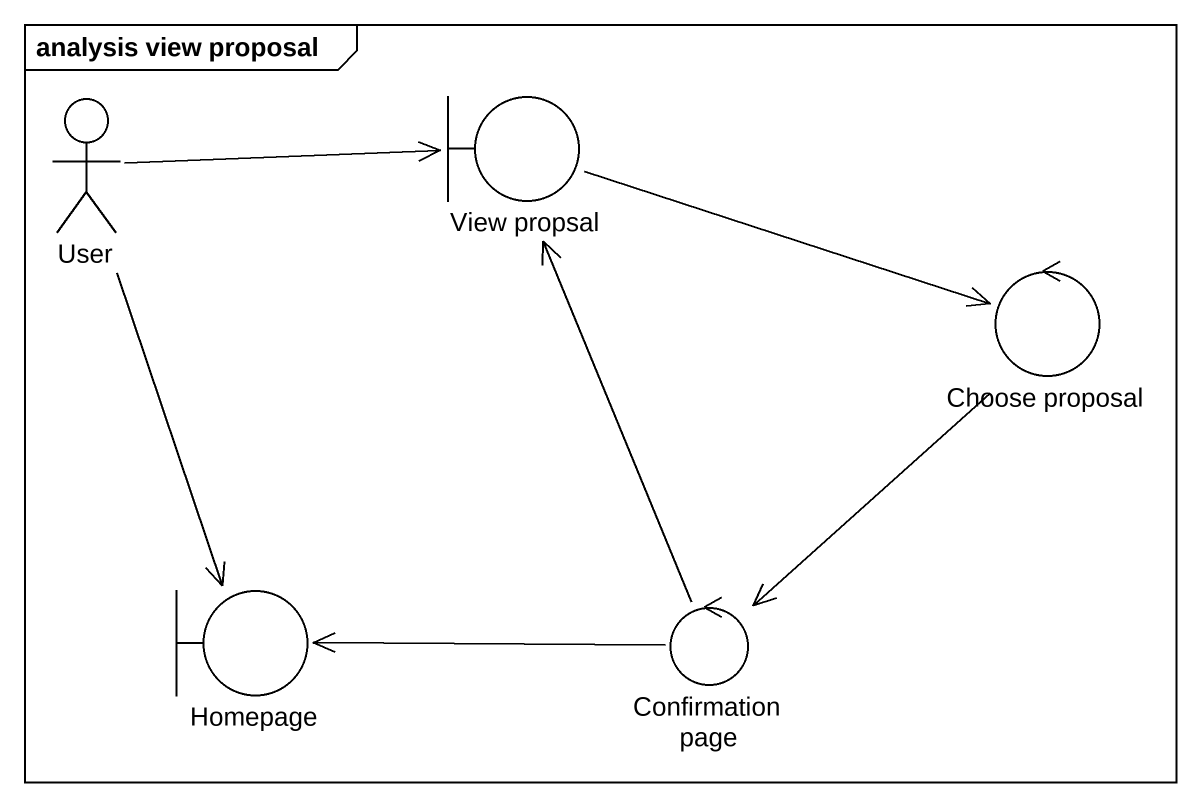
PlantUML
@startuml
mainframe analysis view proposal
actor User
boundary "View propsal" as View_propsal
control "Choose proposal" as Choose_proposal
boundary Homepage
control "Confirmation page" as Confirmation_page
User -right-> View_propsal
User --> Homepage
View_propsal -right-> Choose_proposal
Choose_proposal --> Confirmation_page
Confirmation_page -up-> View_propsal
Confirmation_page -left-> Homepage
@enduml
